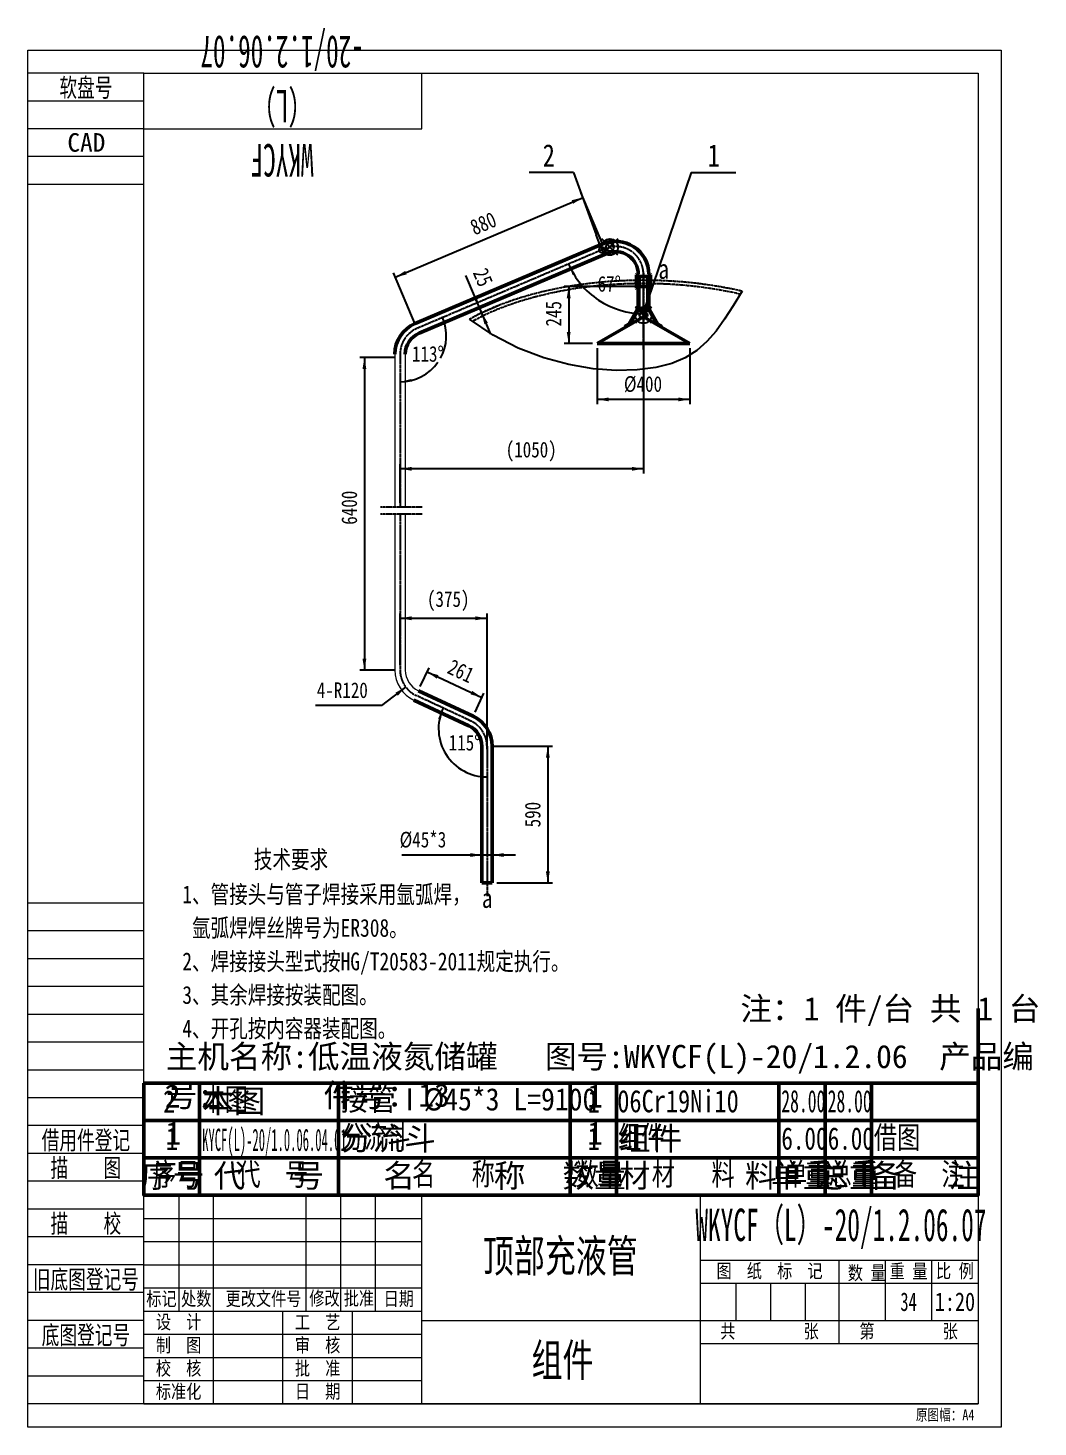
# Model space of a CAD drawing. Header units: millimetres. Extents: x 1505 to 130937, y -44938 to 37032.
# Drawn here: x 22586 to 26944, y -33471 to -27436 of the extents above; entities that cross this region are included whole.
import ezdxf

# ---------------------------------------------------------------- set-up
doc = ezdxf.new("R2010")
doc.units = ezdxf.units.MM
for name, pattern in [('ACISOTGB', [16, 11, -1, 1, -1, 1, -1]), ('AM_ISO08W050', [16, 13, -1, 1, -1]), ('AM_ISO08W050x2', [16, 13, -1, 1, -1])]:
    doc.linetypes.add(name, pattern=pattern)
for name, color, linetype, lineweight in [('1轮廓实线层', 7, 'Continuous', 18), ('6', 2, 'Continuous', 18), ('AM_0', 7, 'Continuous', 50), ('AM_1', 3, 'ACISOTGB', 25), ('AM_12', 7, 'Continuous', 50), ('AM_4', 3, 'Continuous', 25), ('AM_5', 3, 'Continuous', 25), ('AM_6', 2, 'Continuous', 15), ('AM_7', 4, 'AM_ISO08W050', 25), ('AM_PAREF', 4, 'Continuous', 25), ('CDRAFT0', 7, 'Continuous', 18), ('RAHM2', 1, 'Continuous', 18), ('RAHM3', 2, 'Continuous', 18), ('RAHM5', 7, 'Continuous', 18), ('TILE1', 5, 'Continuous', 18), ('轮廓线', 2, 'Continuous', 18)]:
    doc.layers.add(name, color=color, linetype=linetype, lineweight=lineweight)
doc.styles.add('ACANSTS', font='')
doc.styles.add('ACGBTS_0.572601', font='', dxfattribs={"width": 0.573226})
doc.styles.add('HZ', font='', dxfattribs={"width": 0.7})
doc.styles.add('PC_TEXTSTYLE', font='', dxfattribs={"width": 0.8})
doc.styles.get("Standard").update_dxf_attribs({"font": 'txt', "width": 0.8})
doc.styles.add('UserTxtStyle10', font='', dxfattribs={"width": 0.569731})
doc.styles.add('UserTxtStyle2', font='', dxfattribs={"width": 0.65})
doc.styles.add('UserTxtStyle32', font='', dxfattribs={"width": 0.758962})
doc.styles.add('UserTxtStyle39', font='', dxfattribs={"width": 0.413704})
doc.styles.add('UserTxtStyle40', font='', dxfattribs={"width": 0.910898})
doc.styles.add('UserTxtStyle41', font='', dxfattribs={"width": 0.580288})
doc.styles.get('ACANSTS').set_extended_font_data('宋体')
doc.styles.get('ACGBTS_0.572601').set_extended_font_data('宋体')
doc.styles.get('HZ').set_extended_font_data('宋体')
doc.styles.get('PC_TEXTSTYLE').set_extended_font_data('宋体')
doc.styles.get('UserTxtStyle10').set_extended_font_data('宋体')
doc.styles.get('UserTxtStyle2').set_extended_font_data('宋体')
doc.styles.get('UserTxtStyle32').set_extended_font_data('宋体')
doc.styles.get('UserTxtStyle39').set_extended_font_data('宋体')
doc.styles.get('UserTxtStyle40').set_extended_font_data('宋体')
doc.styles.get('UserTxtStyle41').set_extended_font_data('宋体')
doc.dimstyles.new('AM_GB$0', dxfattribs={"dimtxt": 3.371484, "dimasz": 2.5, "dimexe": 1, "dimexo": 1, "dimgap": 2.088633, "dimtad": 1, "dimdsep": 46, "dimtxsty": 'Standard', "dimblk": 'NONE', "dimcen": 0, "dimdle": 5, "dimclrd": 256, "dimclre": 256, "dimclrt": 2, "dimadec": 0, "dimazin": 2, "dimtfac": 0.707107, "dimtdec": 3, "dimtmove": 2, "dimatfit": 3, "dimfxl": 1, "dimfrac": 2, "dimtolj": 1, "dimlwd": 18, "dimarcsym": 0})
doc.dimstyles.new('AM_GB$2', dxfattribs={"dimtxt": 3.371484, "dimasz": 2.5, "dimexe": 1, "dimexo": 1, "dimgap": 2.088633, "dimtad": 1, "dimtih": 1, "dimtoh": 1, "dimdsep": 46, "dimtxsty": 'Standard', "dimblk": 'NONE', "dimcen": 0, "dimdle": 5, "dimclrd": 256, "dimclre": 256, "dimclrt": 2, "dimadec": 0, "dimazin": 2, "dimtfac": 0.707107, "dimtdec": 3, "dimtmove": 2, "dimatfit": 3, "dimfxl": 1, "dimfrac": 2, "dimtolj": 1, "dimlwd": 18, "dimarcsym": 0})
doc.dimstyles.new('AM_GB$4', dxfattribs={"dimtxt": 3.371484, "dimasz": 2.5, "dimexe": 1, "dimexo": 1, "dimgap": 2.088633, "dimtad": 1, "dimdsep": 46, "dimtxsty": 'Standard', "dimblk": 'NONE', "dimcen": 0, "dimdle": 5, "dimclrd": 256, "dimclre": 256, "dimclrt": 2, "dimadec": 0, "dimazin": 2, "dimtfac": 0.707107, "dimtdec": 3, "dimtofl": 0, "dimtmove": 2, "dimatfit": 0, "dimfxl": 1, "dimfrac": 2, "dimtolj": 1, "dimlwd": 18, "dimarcsym": 0})

# ---------------------------------------------------------------- blocks, each defined once
blk = doc.blocks.new('*X13')
at = {"layer": 'CDRAFT0'}
for p, q in [((1700, 5600), (1700, 5840)), ((500, 5600), (1700, 5600)), ((500, 100), (0, 100))]:
    blk.add_line(p, q, dxfattribs=at)
blk.add_lwpolyline([(500, 100), (500, 5840), (4100, 5840), (4100, 100), (500, 100)], dxfattribs=at)
at = {"layer": 'RAHM2'}
for p, q in [((500, 5720), (0, 5720)), ((500, 5480), (0, 5480)), ((500, 2260), (0, 2260)), ((500, 2020), (0, 2020)), ((500, 1780), (0, 1780)), ((500, 1540), (0, 1540)), ((500, 1300), (0, 1300)), ((500, 1060), (0, 1060)), ((500, 820), (0, 820)), ((500, 580), (0, 580)), ((500, 340), (0, 340)), ((500, 220), (0, 220))]:
    blk.add_line(p, q, dxfattribs=at)
at = {"layer": 'RAHM3'}
for p, q in [((500, 5840), (0, 5840)), ((500, 5600), (0, 5600)), ((500, 5360), (0, 5360)), ((500, 2140), (0, 2140)), ((500, 1900), (0, 1900)), ((500, 1660), (0, 1660)), ((500, 1420), (0, 1420)), ((500, 1180), (0, 1180)), ((500, 940), (0, 940)), ((500, 700), (0, 700)), ((500, 460), (0, 460))]:
    blk.add_line(p, q, dxfattribs=at)
at = {"layer": 'TILE1'}
blk.add_line((0, 0), (0, 5940), dxfattribs=at)
blk.add_lwpolyline([(0, 5940), (4200, 5940), (4200, 0), (0, 0)], dxfattribs=at)
at = {"layer": '6', "color": 1, "insert": (3831.6, 76.5), "char_height": 48.16, "width": 412.344, "attachment_point": 1, "line_spacing_factor": 1.37}
blk.add_mtext('原图幅：A4', dxfattribs=at)
at = {"layer": 'RAHM2', "char_height": 80, "attachment_point": 8}
for s, insert, width, style in [('软盘号', (250, 5728.9), 344.867, 'HZ'), ('CAD', (252, 5500), 244.667, 'ACANSTS'), ('借用件登记', (250, 1188), 587.067, 'HZ'), ('描    图', (250, 1069.3), 462, 'HZ'), ('描    校', (250, 828.9), 467.6, 'HZ'), ('旧底图登记号', (250, 587.6), 691.133, 'HZ'), ('底图登记号', (250, 347.6), 585.667, 'HZ')]:
    blk.add_mtext(s, dxfattribs=dict(at, insert=insert, width=width, style=style))
at = {"layer": 'RAHM5', "insert": (1096.7, 5714.6), "char_height": 140, "width": 254.333, "attachment_point": 5, "rotation": 180, "style": 'UserTxtStyle10'}
blk.add_mtext('WKYCF（L）-20/1.2.06.07', dxfattribs=at)
blk = doc.blocks.new('*X14')
at = {"layer": 'CDRAFT0'}
for p, q in [((-3600, 0), (-3600, 900)), ((-3600, 900), (0, 900)), ((-3447.7, 400), (-3447.7, 900)), ((-3300, 0), (-3300, 900)), ((-2900, 400), (-2900, 900)), ((-2750, 400), (-2750, 900)), ((-2600, 400), (-2600, 900)), ((-2400, 0), (-2400, 900)), ((-1200, 900), (-1200, 0)), ((0, 900), (0, 0)), ((-1194.4, 620), (0, 620)), ((-600, 261.7), (-600, 620)), ((-400, 360), (-400, 620)), ((-200, 360.6), (-200, 620)), ((-1199.3, 520), (0, 520)), ((-3600, 400), (-2400, 400)), ((-3000, 0), (-3000, 400)), ((-2700, 0.3), (-2700, 400)), ((-2400, 360), (0, 360)), ((-1200, 260), (0, 260)), ((-3600, 0), (0, 0))]:
    blk.add_line(p, q, dxfattribs=at)
at = {"layer": 'RAHM2'}
for p, q in [((-3600, 800), (-2400, 800)), ((-3600, 700), (-2400, 700)), ((-3600, 600), (-2400, 600)), ((-3600, 500), (-2400, 500)), ((-1044.4, 360.6), (-1044.4, 520)), ((-894.4, 360.6), (-894.4, 520)), ((-744.4, 360.6), (-744.4, 520)), ((-3600, 300), (-2400, 300)), ((-3600, 200), (-2400, 200)), ((-3600, 100), (-2400, 100))]:
    blk.add_line(p, q, dxfattribs=at)
for s, insert, char_height, width, attachment_point, style in [('图  纸  标  记', (-900, 570), 60, 698, 5, 'PC_TEXTSTYLE'), ('数 量', (-562.3, 528.3), 60, 247.2, 7, 'PC_TEXTSTYLE'), ('重 量', (-300, 570), 60, 247.6, 5, 'PC_TEXTSTYLE'), ('比 例', (-100, 570), 60, 232.4, 5, 'PC_TEXTSTYLE'), ('标记', (-3523.9, 450), 60, 195.6, 5, 'PC_TEXTSTYLE'), ('处数', (-3373.9, 450), 60, 194.4, 5, 'PC_TEXTSTYLE'), (' 更改文件号', (-3100, 450), 60, 556.8, 5, 'PC_TEXTSTYLE'), ('修改', (-2820.7, 451.8), 60, 196.4, 5, 'PC_TEXTSTYLE'), ('批准', (-2671.7, 451.8), 60, 196.4, 5, 'PC_TEXTSTYLE'), ('日期', (-2500, 450), 60, 176.4, 5, 'PC_TEXTSTYLE'), ('34', (-300, 440), 80, 107.033, 5, 'UserTxtStyle2'), ('设  计', (-3450, 350), 60, 297.2, 5, 'PC_TEXTSTYLE'), ('工  艺', (-2850, 350), 60, 295.6, 5, 'PC_TEXTSTYLE'), ('共         张', (-900, 310), 60, 657.6, 5, 'PC_TEXTSTYLE'), ('第         张', (-300, 310), 60, 657.2, 5, 'PC_TEXTSTYLE'), ('制  图', (-3450, 250), 60, 294, 5, 'PC_TEXTSTYLE'), ('审  核', (-2850, 250), 60, 294, 5, 'PC_TEXTSTYLE'), ('校  核', (-3450, 150), 60, 296.8, 5, 'PC_TEXTSTYLE'), ('批  准', (-2850, 150), 60, 298.8, 5, 'PC_TEXTSTYLE'), ('标准化', (-3450, 50), 60, 298.4, 5, 'PC_TEXTSTYLE'), ('日  期', (-2850, 50.3), 60, 278.8, 5, 'PC_TEXTSTYLE')]:
    blk.add_mtext(s, dxfattribs=dict(at, insert=insert, char_height=char_height, width=width, attachment_point=attachment_point, style=style))
at = {"layer": 'RAHM2', "color": 2, "insert": (-100, 440), "char_height": 80, "width": 266.133, "attachment_point": 5, "style": 'PC_TEXTSTYLE'}
blk.add_mtext('1:20', dxfattribs=at)
at = {"layer": 'RAHM5', "char_height": 140, "attachment_point": 5}
for s, insert, width, style in [('WKYCF（L）-20/1.2.06.07', (-592, 755), 1958.809, 'ACGBTS_0.572601'), ('顶部充液管', (-1802.7, 630.4), 1033.9, 'HZ'), ('组件', (-1793.2, 181.1), 409.15, 'HZ')]:
    blk.add_mtext(s, dxfattribs=dict(at, insert=insert, width=width, style=style))
blk = doc.blocks.new('*X56')
at = {"layer": 'AM_5'}
for points in [[(24037.5, -28857.1), (24045.9, -28907.1), (24029.2, -28907.1)], [(24037.5, -30206.2), (24045.9, -30156.2), (24029.2, -30156.2)]]:
    blk.add_hatch(color=256, dxfattribs=at).paths.add_polyline_path(points, flags=0)
for p, q in [((24171.6, -28857.1), (24017.5, -28857.1)), ((24037.5, -28857.1), (24037.5, -30206.2)), ((24171.6, -30206.2), (24017.5, -30206.2))]:
    blk.add_line(p, q, dxfattribs=at)
at = {"layer": 'AM_5', "color": 2, "insert": (23972.5, -29505.2), "char_height": 67.43, "width": 272, "attachment_point": 5, "rotation": 90, "line_spacing_factor": 1.37}
blk.add_mtext('6400', dxfattribs=at)
blk = doc.blocks.new('_NONE')
blk = doc.blocks.new('*X57')
at = {"layer": 'AM_5'}
for points in [[(24919.1, -28551.2), (24927.4, -28601.2), (24910.8, -28601.2)], [(24919.1, -28796.7), (24927.4, -28746.7), (24910.8, -28746.7)]]:
    blk.add_hatch(color=256, dxfattribs=at).paths.add_polyline_path(points, flags=0)
for p, q in [((25221.7, -28551.2), (24899.1, -28551.2)), ((24919.1, -28551.2), (24919.1, -28796.7)), ((25021.7, -28796.7), (24899.1, -28796.7))]:
    blk.add_line(p, q, dxfattribs=at)
at = {"layer": 'AM_5', "color": 2, "insert": (24854.1, -28668.5), "char_height": 67.43, "width": 200, "attachment_point": 5, "rotation": 90, "line_spacing_factor": 1.37}
blk.add_mtext('245', dxfattribs=at)
blk = doc.blocks.new('*X58')
at = {"layer": 'AM_5'}
for points in [[(24191.6, -29982.1), (24241.6, -29973.7), (24241.6, -29990.4)], [(24566.6, -29982.1), (24516.6, -29973.7), (24516.6, -29990.4)]]:
    blk.add_hatch(color=256, dxfattribs=at).paths.add_polyline_path(points, flags=0)
for p, q in [((24191.6, -30186.2), (24191.6, -29962.1)), ((24191.6, -29982.1), (24566.6, -29982.1)), ((24566.6, -30547.1), (24566.6, -29962.1))]:
    blk.add_line(p, q, dxfattribs=at)
at = {"layer": 'AM_5', "color": 2, "insert": (24399.3, -29908.3), "char_height": 67.43, "width": 300, "attachment_point": 5, "line_spacing_factor": 1.37}
blk.add_mtext('(375)', dxfattribs=at)
blk = doc.blocks.new('*X59')
at = {"layer": 'AM_5'}
for points in [[(24191.6, -29337.2), (24241.6, -29345.6), (24241.6, -29328.9)], [(25241.7, -29337.2), (25191.7, -29345.6), (25191.7, -29328.9)]]:
    blk.add_hatch(color=256, dxfattribs=at).paths.add_polyline_path(points, flags=0)
for p, q in [((25241.7, -28727.9), (25241.7, -29357.2)), ((24191.6, -29483.4), (24191.6, -29317.2)), ((25241.7, -29337.2), (24191.6, -29337.2))]:
    blk.add_line(p, q, dxfattribs=at)
at = {"layer": 'AM_5', "color": 2, "insert": (24757.4, -29263.5), "char_height": 67.43, "width": 356, "attachment_point": 5, "line_spacing_factor": 1.37}
blk.add_mtext('(1050)', dxfattribs=at)
blk = doc.blocks.new('*X60')
at = {"layer": 'AM_PAREF'}
for p, q in [((25131.8, -28415.8), (25061.8, -28345.8)), ((25131.8, -28345.8), (25061.8, -28415.8))]:
    blk.add_line(p, q, dxfattribs=at)
for radius in [35, 17.5]:
    blk.add_circle((25096.8, -28380.8), radius, dxfattribs=at)
blk = doc.blocks.new('*X61')
at = {"layer": 'AM_PAREF'}
for p, q in [((25276.7, -28709.7), (25206.7, -28639.7)), ((25276.7, -28639.7), (25206.7, -28709.7))]:
    blk.add_line(p, q, dxfattribs=at)
for radius in [35, 17.5]:
    blk.add_circle((25241.7, -28674.7), radius, dxfattribs=at)
blk = doc.blocks.new('*X102')
at = {"layer": 'AM_0', "color": 7}
blk.add_line((23085.8, -31987.7), (26685.8, -31987.7), dxfattribs=at)
at = {"layer": 'AM_0', "color": 1}
for p, q in [((23325.8, -31987.7), (23325.8, -32148.7)), ((23925.8, -31987.7), (23925.8, -32148.7)), ((24925.8, -31987.7), (24925.8, -32148.7)), ((25125.8, -31987.7), (25125.8, -32148.7)), ((25825.8, -31987.7), (25825.8, -32148.7)), ((26025.8, -31987.7), (26025.8, -32148.7)), ((26225.8, -31987.7), (26225.8, -32148.7)), ((23085.8, -32148.7), (26685.8, -32148.7)), ((23325.8, -32148.7), (23325.8, -32309.7)), ((23925.8, -32148.7), (23925.8, -32309.7)), ((24925.8, -32148.7), (24925.8, -32309.7)), ((25125.8, -32148.7), (25125.8, -32309.7)), ((25825.8, -32148.7), (25825.8, -32309.7)), ((26025.8, -32148.7), (26025.8, -32309.7)), ((26225.8, -32148.7), (26225.8, -32309.7)), ((23085.8, -32309.7), (26685.8, -32309.7)), ((23325.8, -32309.7), (23325.8, -32470.7)), ((23925.8, -32309.7), (23925.8, -32470.7)), ((24925.8, -32309.7), (24925.8, -32470.7)), ((25125.8, -32309.7), (25125.8, -32470.7)), ((25825.8, -32309.7), (25825.8, -32470.7)), ((26025.8, -32309.7), (26025.8, -32470.7)), ((26225.8, -32309.7), (26225.8, -32470.7))]:
    blk.add_line(p, q, dxfattribs=at)
at = {"layer": 'AM_0', "color": 7}
blk.add_lwpolyline([(23085.8, -31987.7), (23085.8, -32470.7), (26685.8, -32470.7), (26685.8, -31987.7)], dxfattribs=at)
at = {"layer": 'AM_0', "color": 2, "line_spacing_factor": 1.37}
for s, insert, char_height, width, attachment_point in [('2', (23169, -32114.8), 96.3, 60, 7), ('本图', (23334.9, -32009.7), 96.33, 300, 1), ('1', (25000.8, -32114.7), 96.3, 40, 7), ('06Cr19Ni10', (25128.8, -32114.7), 96.33, 685.714, 7), ('分流斗', (23936.2, -32169.9), 96.33, 474.667, 1), ('组件', (25131.6, -32171.6), 96.33, 304, 1), ('借图', (26235.8, -32173.2), 96.33, 292, 1), ('1', (23180.8, -32275.7), 96.3, 40, 7), ('1', (25000.8, -32275.7), 96.3, 40, 7), ('序号', (23126, -32331.7), 96.33, 296, 1), ('代  号', (23489.4, -32332.6), 96.33, 612.571, 1), ('名   称', (24242.9, -32330.9), 96.33, 810.286, 1), ('数量', (24948.7, -32330.9), 96.33, 305.333, 1), ('材   料', (25277.6, -32331.7), 96.33, 923.81, 1), ('单重', (25848.3, -32330.9), 96.33, 304, 1), ('总重', (26040.2, -32330.9), 96.33, 293.333, 1), ('备  注', (26322.2, -32331.7), 96.33, 639.238, 1)]:
    blk.add_mtext(s, dxfattribs=dict(at, insert=insert, char_height=char_height, width=width, attachment_point=attachment_point))
for s, insert, char_height, width, attachment_point, style in [('接管Ⅰ%%C45*3 L=9100', (23934.2, -32008.9), 96.328, 2091.295, 1, 'UserTxtStyle40'), ('28.00', (25836.5, -32114.8), 96.33, 242.477, 7, 'UserTxtStyle41'), ('28.00', (26036.5, -32114.8), 96.33, 242.477, 7, 'UserTxtStyle41'), ('KYCF(L)-20/1.0.06.04.01', (23337.5, -32305.7), 96.328, 835.028, 7, 'UserTxtStyle39'), ('6.00', (25836.9, -32275.7), 96.33, 243.977, 7, 'UserTxtStyle32'), ('6.00', (26036.9, -32275.7), 96.33, 243.977, 7, 'UserTxtStyle32')]:
    blk.add_mtext(s, dxfattribs=dict(at, insert=insert, char_height=char_height, width=width, attachment_point=attachment_point, style=style))
blk = doc.blocks.new('*X103')
at = {"layer": 'AM_5'}
for points in [[(24544.1, -31003.3), (24494.1, -31011.6), (24494.1, -30995)], [(24589.1, -31003.3), (24639.1, -31011.6), (24639.1, -30995)]]:
    blk.add_hatch(color=256, dxfattribs=at).paths.add_polyline_path(points, flags=0)
for p, q in [((24689.1, -31003.3), (24199.1, -31003.3)), ((24544.1, -31103.8), (24544.1, -30983.3)), ((24589.1, -31103.8), (24589.1, -30983.3))]:
    blk.add_line(p, q, dxfattribs=at)
at = {"layer": 'AM_5', "color": 2, "insert": (24290.1, -30938.3), "char_height": 67.43, "width": 348, "attachment_point": 5, "line_spacing_factor": 1.37}
blk.add_mtext('%%C45*3', dxfattribs=at)
blk = doc.blocks.new('*X115')
at = {"layer": 'AM_5'}
for points in [[(25041.7, -29038), (25091.7, -29046.3), (25091.7, -29029.7)], [(25441.7, -29038), (25391.7, -29046.3), (25391.7, -29029.7)]]:
    blk.add_hatch(color=256, dxfattribs=at).paths.add_polyline_path(points, flags=0)
for p, q in [((25041.7, -28816.7), (25041.7, -29058)), ((25441.7, -28816.7), (25441.7, -29058)), ((25441.7, -29038), (25041.7, -29038))]:
    blk.add_line(p, q, dxfattribs=at)
at = {"layer": 'AM_5', "color": 2, "insert": (25239.6, -28973), "char_height": 67.43, "width": 284, "attachment_point": 5, "line_spacing_factor": 1.37}
blk.add_mtext('%%C400', dxfattribs=at)
blk = doc.blocks.new('*X144')
at = {"layer": 'AM_5', "color": 3}
for p, q in [((24939.6, -28059.7), (24747.9, -28059.7)), ((24939.6, -28059.7), (25038.3, -28327.3)), ((25058.2, -28381.3), (25038.3, -28327.3))]:
    blk.add_line(p, q, dxfattribs=at)
blk.add_circle((25062.5, -28393), 12.5, dxfattribs=at)
at = {"layer": 'AM_5', "color": 2, "insert": (24807, -28033.5), "char_height": 96.3, "width": 60, "attachment_point": 7, "line_spacing_factor": 1.37}
blk.add_mtext('2', dxfattribs=at)
blk = doc.blocks.new('*X145')
at = {"layer": 'AM_5', "color": 3}
for p, q in [((25448.1, -28059.7), (25261.1, -28608.5)), ((25448.1, -28059.7), (25639.8, -28059.7)), ((25242.5, -28662.9), (25261.1, -28608.5))]:
    blk.add_line(p, q, dxfattribs=at)
blk.add_circle((25238.5, -28674.7), 12.5, dxfattribs=at)
at = {"layer": 'AM_5', "color": 2, "insert": (25518.9, -28033.5), "char_height": 96.3, "width": 40, "attachment_point": 7, "line_spacing_factor": 1.37}
blk.add_mtext('1', dxfattribs=at)
blk = doc.blocks.new('*X217')
at = {"layer": 'AM_5'}
for points in [[(24829.1, -30534), (24837.4, -30584), (24820.8, -30584)], [(24829.1, -31123.8), (24837.4, -31073.8), (24820.8, -31073.8)]]:
    blk.add_hatch(color=256, dxfattribs=at).paths.add_polyline_path(points, flags=0)
for p, q in [((24586.6, -30534), (24849.1, -30534)), ((24829.1, -30534), (24829.1, -31123.8)), ((24609.1, -31123.8), (24849.1, -31123.8))]:
    blk.add_line(p, q, dxfattribs=at)
at = {"layer": 'AM_5', "color": 2, "insert": (24764.1, -30828.9), "char_height": 67.43, "width": 150, "attachment_point": 5, "rotation": 90, "line_spacing_factor": 1.37}
blk.add_mtext('590', dxfattribs=at)
blk = doc.blocks.new('*X218')
at = {"layer": 'AM_5'}
for points in [[(24308.1, -30213.7), (24357, -30227.2), (24349.9, -30242.4)], [(24544.6, -30323.9), (24502.8, -30295.2), (24495.7, -30310.3)]]:
    blk.add_hatch(color=256, dxfattribs=at).paths.add_polyline_path(points, flags=0)
for p, q in [((24278.8, -30276.5), (24316.6, -30195.5)), ((24308.1, -30213.7), (24544.6, -30323.9)), ((24515.3, -30386.7), (24553, -30305.8))]:
    blk.add_line(p, q, dxfattribs=at)
at = {"layer": 'AM_5', "color": 2, "insert": (24453.8, -30209.9), "char_height": 67.43, "width": 159.722, "attachment_point": 5, "rotation": 335, "line_spacing_factor": 1.37}
blk.add_mtext('261', dxfattribs=at)
blk = doc.blocks.new('*X219')
at = {"layer": 'AM_5'}
blk.add_hatch(color=256, dxfattribs=at).paths.add_polyline_path([(24191.6, -28962.2), (24240.3, -28949.8), (24242.6, -28962)], flags=0)
blk.add_hatch(color=256, dxfattribs=at).paths.add_polyline_path([(24191.6, -28962.2), (24240.3, -28949.8), (24242.6, -28962)], flags=0)
for start, end in [(330.65492, 23), (270, 325.0237)]:
    blk.add_arc((24191.6, -28762.7), 199.5, start, end, dxfattribs=at)
at = {"layer": 'AM_5', "color": 2, "insert": (24311.5, -28842.1), "char_height": 67.43, "width": 150, "attachment_point": 5, "line_spacing_factor": 1.37}
blk.add_mtext('113%%D', dxfattribs=at)
blk = doc.blocks.new('*X220')
at = {"layer": 'AM_5'}
for points in [[(24533.7, -28641.9), (24506.5, -28599.1), (24521.9, -28592.6)], [(24543.4, -28664.6), (24555.2, -28713.9), (24570.6, -28707.4)]]:
    blk.add_hatch(color=256, dxfattribs=at).paths.add_polyline_path(points, flags=0)
for p, q in [((24582.4, -28756.7), (24475.1, -28503.7)), ((24605, -28611.6), (24515.3, -28649.7)), ((24614.6, -28634.4), (24525, -28672.4))]:
    blk.add_line(p, q, dxfattribs=at)
at = {"layer": 'AM_5', "color": 2, "insert": (24549, -28511.5), "char_height": 67.43, "width": 281.523, "attachment_point": 5, "rotation": 293, "line_spacing_factor": 1.37}
blk.add_mtext('25', dxfattribs=at)
blk = doc.blocks.new('*X221')
at = {"layer": 'AM_5'}
blk.add_hatch(color=256, dxfattribs=at).paths.add_polyline_path([(24216.2, -30279.1), (24171.4, -30302.8), (24181.5, -30316)], flags=0)
for q in [(24216.2, -30279.1), (23827.2, -30357.7)]:
    blk.add_line((24113.2, -30357.7), q, dxfattribs=at)
at = {"layer": 'AM_5', "color": 2, "insert": (23942.2, -30292.7), "char_height": 67.43, "width": 444, "attachment_point": 5, "line_spacing_factor": 1.37}
blk.add_mtext('4-R120', dxfattribs=at)
blk = doc.blocks.new('*X222')
at = {"layer": 'AM_5'}
blk.add_hatch(color=256, dxfattribs=at).paths.add_polyline_path([(24918.6, -28454.1), (24946.9, -28495.7), (24936, -28501.8)], flags=0)
blk.add_hatch(color=256, dxfattribs=at).paths.add_polyline_path([(24918.6, -28454.1), (24946.9, -28495.7), (24936, -28501.8)], flags=0)
for start, end in [(203, 236.5), (236.5, 270)]:
    blk.add_arc((25241.7, -28316.9), 351, start, end, dxfattribs=at)
at = {"layer": 'AM_5', "color": 2, "insert": (25094.1, -28540), "char_height": 67.43, "width": 120, "attachment_point": 5, "line_spacing_factor": 1.37}
blk.add_mtext('67%%D', dxfattribs=at)
blk = doc.blocks.new('*X223')
at = {"layer": 'AM_5'}
blk.add_hatch(color=256, dxfattribs=at).paths.add_polyline_path([(24377.2, -30369.2), (24367.6, -30418.6), (24355.5, -30415.4)], flags=0)
blk.add_hatch(color=256, dxfattribs=at).paths.add_polyline_path([(24377.2, -30369.2), (24367.6, -30418.6), (24355.5, -30415.4)], flags=0)
for start, end in [(155, 212.5), (212.5, 270)]:
    blk.add_arc((24566.6, -30457.6), 209, start, end, dxfattribs=at)
at = {"layer": 'AM_5', "color": 2, "insert": (24469.9, -30519.2), "char_height": 67.43, "width": 150, "attachment_point": 5, "line_spacing_factor": 1.37}
blk.add_mtext('115%%D', dxfattribs=at)
blk = doc.blocks.new('*X889')
at = {"layer": 'AM_5'}
for points in [[(24981.1, -28166.8), (24931.8, -28178.7), (24938.3, -28194)], [(24170.9, -28510.7), (24213.7, -28483.5), (24220.2, -28498.8)]]:
    blk.add_hatch(color=256, dxfattribs=at).paths.add_polyline_path(points, flags=0)
for p, q in [((24170.9, -28510.7), (24981.1, -28166.8)), ((25067, -28369.3), (24973.3, -28148.4)), ((24256.9, -28713.2), (24163.1, -28492.3))]:
    blk.add_line(p, q, dxfattribs=at)
at = {"layer": 'AM_5', "color": 2, "insert": (24550.6, -28278.9), "char_height": 67.43, "width": 183.427, "attachment_point": 5, "rotation": 23, "line_spacing_factor": 1.37}
blk.add_mtext('880', dxfattribs=at)

msp = doc.modelspace()

# ---------------------------------------------------------------- linework, layer by layer
at = {"layer": '1轮廓实线层'}
for p, q in [((24169.08456, -28842.09514), (24169.08456, -29503.40581)), ((24214.08456, -28842.09514), (24214.08456, -29503.40581)), ((24169.08456, -29532.52006), (24169.08456, -30206.24579)), ((24214.08456, -29532.52006), (24214.08456, -30206.24579))]:
    msp.add_line(p, q, dxfattribs=at)
for radius in [142.5, 97.5]:
    msp.add_arc((24311.58456, -30206.24579), radius, 180, 245, dxfattribs=at)
at = {"layer": 'AM_0'}
for p, q in [((25066.05507, -28367.03506), (24255.90538, -28710.9232)), ((25083.63797, -28408.45778), (24273.48828, -28752.34592)), ((25212.73426, -28499.24979), (25211.73426, -28500.24979)), ((25211.73426, -28558.24979), (25211.73426, -28500.24979)), ((25218.98303, -28499.24979), (25212.73426, -28499.24979)), ((25215.98426, -28499.24979), (25218.98426, -28502.24979)), ((25218.98426, -28502.24979), (25219.13618, -28502.24979)), ((25218.98426, -28507.24979), (25218.98426, -28502.24979)), ((25218.98426, -28507.24979), (25264.48426, -28507.24979)), ((25222.73426, -28551.24979), (25222.73426, -28507.24979)), ((25260.73426, -28551.24979), (25260.73426, -28507.24979)), ((25267.48426, -28499.24979), (25264.04865, -28499.24979)), ((25264.16178, -28502.24979), (25264.48426, -28502.24979)), ((25267.48426, -28499.24979), (25264.48426, -28502.24979)), ((25264.48426, -28507.24979), (25264.48426, -28502.24979)), ((25267.48426, -28499.24979), (25270.73426, -28499.24979)), ((25270.73426, -28499.24979), (25271.73426, -28500.24979)), ((25271.73426, -28500.24979), (25271.73426, -28558.24979)), ((25212.73426, -28559.24979), (25211.73426, -28558.24979)), ((25219.23426, -28559.24979), (25212.73426, -28559.24979)), ((25215.98426, -28559.24979), (25218.98426, -28556.24979)), ((25218.98426, -28551.24979), (25264.48426, -28551.24979)), ((25218.98426, -28551.24979), (25218.98426, -28556.24979)), ((25218.98426, -28556.24979), (25219.23426, -28556.24979)), ((25219.23426, -28651.24979), (25219.23426, -28551.24979)), ((25219.23426, -28551.24979), (25264.23426, -28551.24979)), ((25222.23426, -28651.24979), (25222.23426, -28551.24979)), ((25261.23426, -28651.24979), (25261.23426, -28551.24979)), ((25264.23426, -28651.24979), (25264.23426, -28551.24979)), ((25264.23426, -28556.24979), (25264.48426, -28556.24979)), ((25267.48426, -28559.24979), (25264.23426, -28559.24979)), ((25264.48426, -28551.24979), (25264.48426, -28556.24979)), ((25267.48426, -28559.24979), (25264.48426, -28556.24979)), ((25267.48426, -28559.24979), (25270.73426, -28559.24979)), ((25270.73426, -28559.24979), (25271.73426, -28558.24979)), ((25215.2122, -28650.2162), (25179.07529, -28712.80716)), ((25219.23426, -28651.24979), (25182.0035, -28715.73537)), ((25215.2122, -28636.24979), (25215.2122, -28650.2162)), ((25215.2122, -28636.24979), (25219.2122, -28636.24979)), ((25219.2122, -28636.24979), (25219.2122, -28651.24979)), ((25219.23426, -28651.24979), (25264.23426, -28651.24979)), ((25264.23426, -28651.24979), (25301.46502, -28715.73537)), ((25264.25632, -28636.24979), (25264.25632, -28651.24979)), ((25268.25632, -28636.24979), (25264.25632, -28636.24979)), ((25268.25632, -28636.24979), (25268.25632, -28650.2162)), ((25268.25632, -28650.2162), (25304.39322, -28712.80716)), ((25041.73426, -28796.71985), (25241.73426, -28681.24979)), ((25161.83351, -28722.76171), (25179.07529, -28712.80716)), ((25161.83351, -28722.76171), (25163.83351, -28726.22581)), ((25441.73426, -28796.71985), (25241.73426, -28681.24979)), ((25321.63501, -28722.76171), (25304.39322, -28712.80716)), ((25321.63501, -28722.76171), (25319.63501, -28726.22581)), ((25441.73426, -28796.71985), (25041.73426, -28796.71985)), ((24506.80767, -30404.85916), (24270.37928, -30294.6108)), ((24487.78984, -30445.64301), (24251.36146, -30335.39465)), ((24544.08456, -30534.00802), (24544.08456, -31123.77444)), ((24589.08456, -30534.00802), (24589.08456, -31123.77444)), ((24544.08456, -31123.77444), (24589.08456, -31123.77444))]:
    msp.add_line(p, q, dxfattribs=at)
at = {"layer": 'AM_0', "color": 7}
for p, q in [((26685.76013, -31665.73275), (26685.76013, -32470.73275)), ((23085.76013, -31987.73254), (26685.76013, -31987.73254)), ((23085.76013, -32470.73264), (23085.76013, -32148.73264)), ((26685.7601, -32148.73275), (26685.7601, -32470.73275)), ((26685.76013, -32148.73264), (26685.76013, -32470.73264)), ((26685.7601, -32470.73275), (23085.7601, -32470.73275)), ((26685.76013, -32470.73264), (23085.76013, -32470.73264))]:
    msp.add_line(p, q, dxfattribs=at)
at = {"layer": 'AM_0', "color": 1}
for p, q in [((23325.76013, -31987.73254), (23325.76013, -32148.73254)), ((23925.76013, -31987.73254), (23925.76013, -32148.73254)), ((24925.76013, -31987.73254), (24925.76013, -32148.73254)), ((25125.76013, -31987.73254), (25125.76013, -32148.73254)), ((23085.76013, -32148.73264), (26685.76013, -32148.73264)), ((23325.76013, -32148.73264), (23325.76013, -32309.73264)), ((23925.76013, -32148.73264), (23925.76013, -32309.73264)), ((24925.76013, -32148.73264), (24925.76013, -32309.73264)), ((25125.76013, -32148.73264), (25125.76013, -32309.73264)), ((23085.76013, -32309.73264), (26685.76013, -32309.73264)), ((23325.76013, -32309.73264), (23325.76013, -32470.73264)), ((23925.76013, -32309.73264), (23925.76013, -32470.73264)), ((24925.76013, -32309.73264), (24925.76013, -32470.73264)), ((25125.76013, -32309.73264), (25125.76013, -32470.73264)), ((25825.76013, -32309.73264), (25825.76013, -32470.73264)), ((26025.76013, -32309.73264), (26025.76013, -32470.73264)), ((26225.76013, -32309.73264), (26225.76013, -32470.73264))]:
    msp.add_line(p, q, dxfattribs=at)
at = {"layer": 'AM_0'}
for centre, radius, start, end in [((25121.73426, -28498.207), 142.5, 0, 113), ((25121.73426, -28498.207), 97.5, 0, 113), ((24311.58456, -28842.09514), 142.5, 113, 180), ((24311.58456, -28842.09514), 97.5, 113, 180), ((24446.58456, -30534.00802), 142.5, 360, 65), ((24446.58456, -30534.00802), 97.5, 360, 65)]:
    msp.add_arc(centre, radius, start, end, dxfattribs=at)
at = {"layer": 'AM_1', "linetype": 'ACISOTGB', "lineweight": 25}
for points in [[(24286.62742, -29503.40581), (24106.99215, -29503.40581)], [(24286.62742, -29532.52006), (24106.99215, -29532.52006)]]:
    msp.add_lwpolyline(points, dxfattribs=at)
msp.add_ellipse((25241.73426, -29038.24958), major_axis=(1000, 0), ratio=0.5, start_param=1.1395805378, end_param=2.4006115727, dxfattribs=at)
msp.add_open_spline([(25667.37057, -28571.42395), (25661.22566, -28569.99186), (25655.05239, -28568.59087), (25613.06347, -28559.31605), (25576.37063, -28552.45691), (25501.66294, -28540.91806), (25463.64831, -28536.2384), (25386.80256, -28529.11859), (25347.97168, -28526.67847), (25270.01042, -28524.06919), (25230.88028, -28523.90004), (25152.84168, -28525.83489), (25113.93346, -28527.93889), (25036.85676, -28534.39295), (24998.68852, -28538.74299), (24923.5995, -28549.63329), (24886.67896, -28556.1735), (24814.57557, -28571.36073), (24779.39296, -28580.00768), (24711.23147, -28599.29925), (24678.25279, -28609.94376), (24614.93474, -28633.0982), (24584.59553, -28645.608), (24533.16558, -28669.46117), (24511.49064, -28680.47504), (24490.83802, -28691.97583)], degree=3, knots=[0, 0, 0, 0, 19.0762047558, 19.0762047558, 129.1831649903, 129.1831649903, 239.2901252248, 239.2901252248, 349.3970854593, 349.3970854593, 459.5040456938, 459.5040456938, 569.6110059282, 569.6110059282, 679.7179661627, 679.7179661627, 789.8249263972, 789.8249263972, 899.9318866317, 899.9318866317, 1010.0388468662, 1010.0388468662, 1120.1458071007, 1120.1458071007, 1206.5295425583, 1206.5295425583, 1206.5295425583, 1206.5295425583], dxfattribs=at)
at = {"layer": 'AM_4'}
msp.add_lwpolyline([(25667.37057, -28571.42395), (25628.73771, -28634.94794), (25591.9234, -28692.40546), (25554.88304, -28743.63479), (25515.57198, -28788.47421), (25471.94562, -28826.76198), (25421.95934, -28858.33638), (25363.56852, -28883.03569), (25294.72853, -28900.69818), (25214.10742, -28911.00665), (25123.22398, -28913.02192), (25024.30962, -28905.64934), (24919.59579, -28887.79426), (24811.31393, -28858.36203), (24701.69547, -28816.258), (24592.97185, -28760.3875), (24490.83802, -28691.97583)], dxfattribs=at)
at = {"layer": 'AM_7', "linetype": 'AM_ISO08W050', "lineweight": 25}
for p, q in [((25074.84652, -28387.74642), (24264.69683, -28731.63456)), ((25241.73426, -28493.73694), (25241.73426, -28922.1364)), ((25241.73426, -28823.02938), (25241.73426, -28498.207)), ((24191.58456, -28842.09514), (24191.58456, -29503.40581)), ((24191.58456, -29532.52006), (24191.58456, -30206.24579)), ((24497.29875, -30425.25109), (24260.87037, -30315.00272)), ((24566.58456, -30534.00802), (24566.58456, -31180.66369))]:
    msp.add_line(p, q, dxfattribs=at)
at = {"layer": 'AM_7', "linetype": 'AM_ISO08W050x2', "lineweight": 25}
msp.add_line((25241.73426, -28559.61135), (25241.73426, -28493.73694), dxfattribs=at)
at = {"layer": 'AM_7', "linetype": 'AM_ISO08W050', "lineweight": 25}
for centre, start, end in [((25121.73426, -28498.207), 0, 113), ((24311.58456, -28842.09514), 113, 180), ((24311.58456, -30206.24579), 180, 245), ((24446.58456, -30534.00802), 360, 65)]:
    msp.add_arc(centre, 120, start, end, dxfattribs=at)
at = {"layer": '轮廓线'}
msp.add_line((25306.65014, -28718.71626), (25319.64052, -28726.21626), dxfattribs=at)

# ---------------------------------------------------------------- block references
at = {"layer": 'AM_0', "linetype": 'Continuous', "lineweight": 18}
for name, p in [('*X13', (22585.76013, -33470.73275)), ('*X14', (26685.76013, -33370.73275))]:
    msp.add_blockref(name, p, dxfattribs=at)
at = {"layer": 'AM_0'}
msp.add_blockref('*X102', (0, 0), dxfattribs=at)
at = {"layer": 'AM_12'}
for name in ['*X60', '*X61']:
    msp.add_blockref(name, (0, 0), dxfattribs=at)
at = {"layer": 'AM_5'}
for name in ['*X144', '*X145']:
    msp.add_blockref(name, (0, 0), dxfattribs=at)

# ---------------------------------------------------------------- texts
at = {"layer": 'AM_0', "color": 2, "char_height": 100, "style": 'ACANSTS'}
for s, insert, width, attachment_point in [('2', (23210.20457, -31992.46282), 200, 2), ('本图', (23337.64901, -32014.73254), 532.2222222, 1), ('1', (25032.98235, -31992.46282), 81.1111111, 2), ('1', (23212.98235, -32153.46292), 81.1111111, 2), ('分流斗', (23936.5379, -32175.73264), 820, 1), ('1', (25032.98235, -32153.46292), 81.1111111, 2), ('组件', (25135.98235, -32175.73264), 542.2222222, 1), ('序号', (23210.20457, -32336.73264), 541.1111111, 2), ('代   号', (23625.76013, -32336.73264), 1328.5714286, 2), ('名     称', (24425.76013, -32336.73264), 1928.5714286, 2), ('数量', (25028.5379, -32336.73264), 544.4444444, 2), ('材      料', (25475.76013, -32336.73264), 2228.5714286, 2), ('单重', (25928.5379, -32336.73264), 542.2222222, 2), ('总重', (26128.5379, -32336.73264), 541.1111111, 2), ('备   注', (26455.76013, -32336.73264), 1328.5714286, 2)]:
    msp.add_mtext(s, dxfattribs=dict(at, insert=insert, width=width, attachment_point=attachment_point))
at = {"layer": 'AM_5', "color": 2, "char_height": 84.28711, "width": 150, "attachment_point": 5, "line_spacing_factor": 1.37}
for insert in [(25329.17299, -28476.37768), (24567.37168, -31189.75677)]:
    msp.add_mtext('a', dxfattribs=dict(at, insert=insert))
at = {"layer": 'AM_6', "color": 2, "linetype": 'Continuous', "lineweight": 50, "char_height": 77.0625, "attachment_point": 1, "line_spacing_factor": 1.37}
for s, insert, width in [('技术要求', (23560.29848, -30983.51008), 1121.6761905), ('1、管接头与管子焊接采用氩弧焊，', (23251.72705, -31134.21008), 1888.8205128), (' 氩弧焊焊丝牌号为ER308。', (23251.72705, -31278.90568), 1658.9362637), ('2、焊接接头型式按HG/T20583-2011规定执行。', (23251.72705, -31423.60128), 2891.1824176), ('3、其余焊接按装配图。', (23251.72705, -31568.29688), 1264.9728938), ('4、开孔按内容器装配图。', (23251.72705, -31712.99248), 1408.5157509)]:
    msp.add_mtext(s, dxfattribs=dict(at, insert=insert, width=width))
at = {"layer": 'AM_6', "color": 2, "linetype": 'Continuous', "lineweight": 50, "char_height": 100, "attachment_point": 1, "style": 'ACANSTS'}
for s, insert, width in [('注：1 件/台 共 1 台', (25659.97947, -31616.1145), 3352.2463605), ('主机名称:低温液氮储罐   图号:WKYCF(L)-20/1.2.06  产品编号:       件号：13', (23180.27648, -31822.47065), 3911.1111111)]:
    msp.add_mtext(s, dxfattribs=dict(at, insert=insert, width=width))

# ---------------------------------------------------------------- dimensions: what is measured, and where the dimension line sits
at = {"layer": 'AM_5'}
for base, p1, p2, angle, picture, middle in [((24981.07105, -28166.82525), (24264.69683, -28731.63456), (25074.84652, -28387.74642), 23, '*X889', (24575.9962, -28338.76933)), ((24533.71568, -28641.88594), (24633.05172, -28626.56046), (24623.39812, -28603.81801), 113, '*X220', (24489.17234, -28536.94839)), ((24544.55127, -30323.91774), (24270.37928, -30294.6108), (24506.80767, -30404.85916), 335, '*X218', (24426.33708, -30268.79356)), ((24829.08456, -31123.77444), (24566.58456, -30534.00802), (24589.08456, -31123.77444), 90, '*X217', (24829.08456, -30828.89123))]:
    dim = msp.add_linear_dim(base=base, p1=p1, p2=p2, angle=angle, dimstyle='AM_GB$0', override={"dimscale": 20, "dimsah": 1, "dimtfill": 1, "dimtzin": 8}, dxfattribs=at)
    dim.commit()
    dim.dimension.update_dxf_attribs({"geometry": picture, "text_midpoint": middle, "dimtype": 160})
for base, line1, line2, picture, middle in [((24357.98424, -28872.80642), ((24191.58456, -28842.09514), (24191.58456, -29503.40581)), ((25074.84652, -28387.74642), (24264.69683, -28731.63456)), '*X219', (24311.52676, -28842.05688)), ((25047.99294, -28609.61799), ((25241.73426, -28823.02938), (25241.73426, -28498.207)), ((25074.84652, -28387.74642), (24264.69683, -28731.63456)), '*X222', (25094.0638, -28540.01251)), ((24390.30325, -30569.86318), ((24497.29875, -30425.25109), (24260.87037, -30315.00272)), ((24566.58456, -30534.00802), (24566.58456, -31180.66369)), '*X223', (24469.87607, -30519.1697))]:
    dim = msp.add_angular_dim_2l(base=base, line1=line1, line2=line2, dimstyle='AM_GB$2', override={"dimscale": 20, "dimtad": 0, "dimtih": 0, "dimtoh": 0, "dimsah": 1, "dimtix": 1, "dimtfill": 1, "dimtzin": 8}, dxfattribs=at)
    dim.commit()
    dim.dimension.update_dxf_attribs({"geometry": picture, "text_midpoint": middle})
for base, p1, p2, angle, text, picture, middle in [((24919.11524, -28796.71985), (25241.73426, -28551.24979), (25041.73426, -28796.71985), 90, '245', '*X57', (24919.11524, -28668.45946)), ((24191.58456, -29337.23767), (25241.73426, -28707.93667), (24191.58456, -29503.40581), 180, '(1050)', '*X59', (24757.40406, -29337.23767)), ((25041.73426, -29037.98715), (25441.73426, -28796.71985), (25041.73426, -28796.71985), 180, '%%C400', '*X115', (25239.55635, -29037.98715)), ((24037.52664, -30206.24579), (24191.58456, -28857.05034), (24191.58456, -30206.24579), 90, '6400', '*X56', (24037.52664, -29505.15792)), ((24566.58456, -29982.07873), (24191.58456, -30206.24579), (24566.58456, -30567.10936), 180, '(375)', '*X58', (24399.31317, -29982.07873)), ((24544.08456, -31003.30127), (24589.08456, -31123.77444), (24544.08456, -31123.77444), 180, '%%C45*3', '*X103', (24290.13482, -31003.30127))]:
    dim = msp.add_linear_dim(base=base, p1=p1, p2=p2, angle=angle, text=text, dimstyle='AM_GB$0', override={"dimscale": 20, "dimsah": 1, "dimtfill": 1}, dxfattribs=at)
    dim.commit()
    dim.dimension.update_dxf_attribs({"geometry": picture, "text_midpoint": middle, "dimtype": 160})
dim = msp.add_radius_dim(center=(24311.58456, -30206.24579), mpoint=(24216.19879, -30279.05756), text='4-R120', dimstyle='AM_GB$4', override={"dimscale": 20, "dimpost": '%\\\\A3;R<>', "dimsah": 1, "dimtfill": 1}, dxfattribs=at)
dim.commit()
dim.dimension.update_dxf_attribs({"geometry": '*X221', "text_midpoint": (24036.53381, -30416.20301)})

doc.saveas('drawing.dxf')
